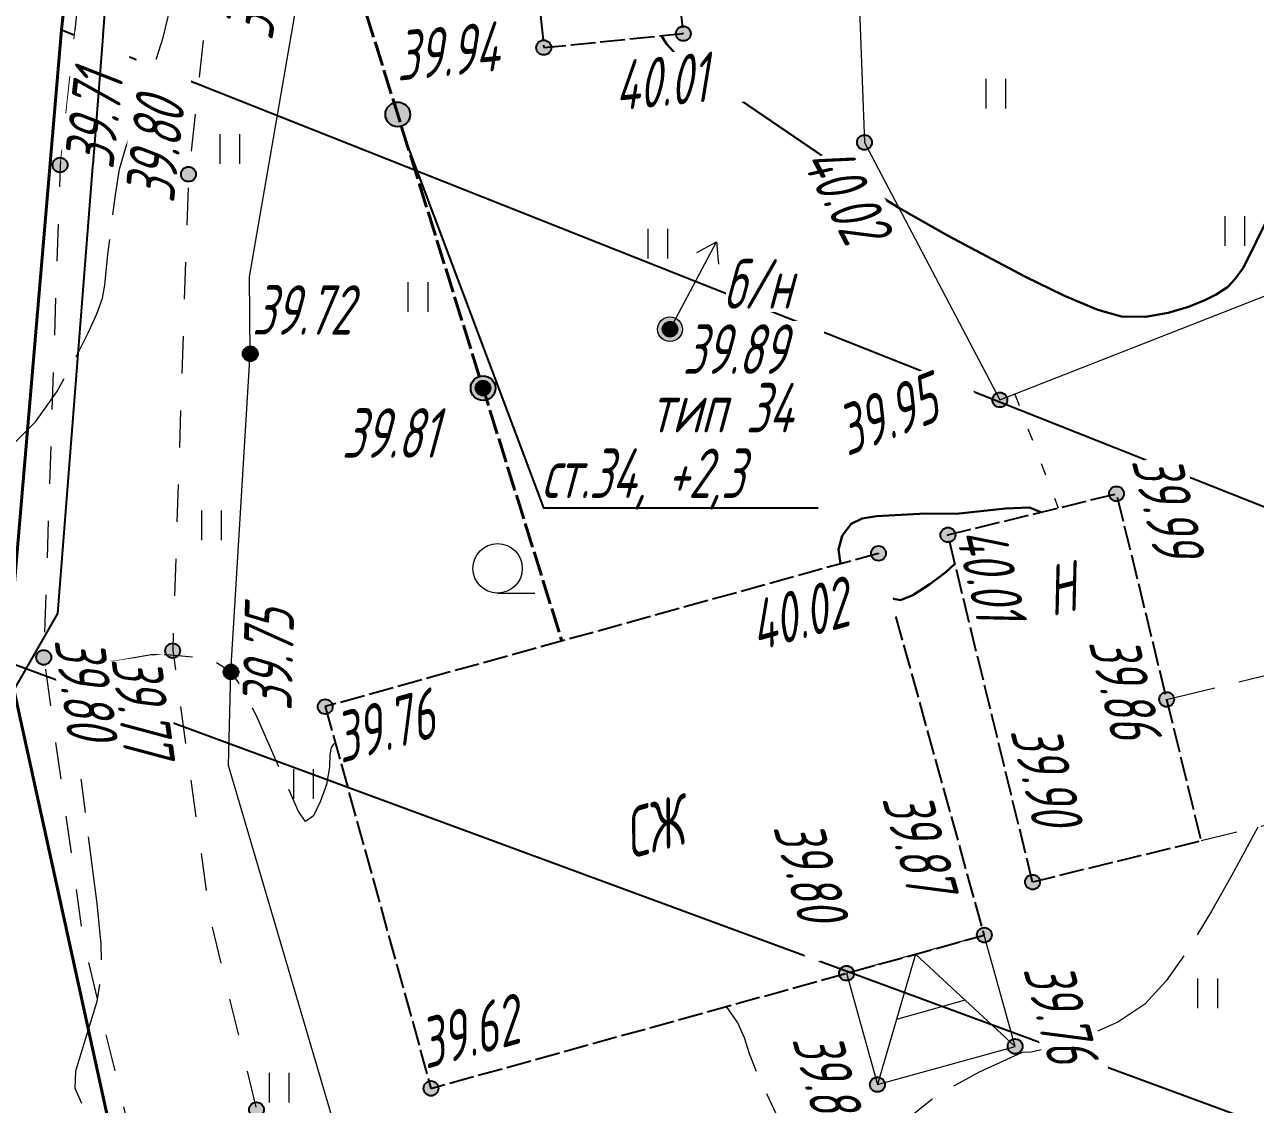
# Model space of a CAD drawing. Extents: x 2208637 to 2213412, y 575334 to 577367.
# Drawn here: x 2211099.88 to 2211124.76, y 576524.99 to 576546.81 of the extents above; entities that cross this region are included whole.
import ezdxf
from ezdxf.enums import TextEntityAlignment as Align

# ---------------------------------------------------------------- set-up
doc = ezdxf.new("R2010")
doc.units = 0
doc.header["$LTSCALE"] = 0.5
for name, pattern in [('2000_16', [1, 1, 0]), ('2000_366_2', [1.5, 0.5, -1]), ('2000_49_1_2', [3, 2, -1]), ('500_121_1_2', [1, 1, 0]), ('500_189_3_2', [3, 1.5, -1.5]), ('500_329_3', [6, 5, -1])]:
    doc.linetypes.add(name, pattern=pattern)
doc.layers.get('0').update_dxf_attribs({"lineweight": 25})
for name, color, linetype, lineweight in [('ИИ_ГАЗОПРОВОДЫ', 150, 'Continuous', 25), ('ИИ_ГОРИЗОНТАЛИ_ОСН', 32, 'Continuous', 15), ('ИИ_ГОРИЗОНТАЛИ_УТОЛЩ', 32, 'Continuous', 30), ('ИИ_ГРАНИЦЫ_ЗЕМЛЕПОЛЬЗОВАТЕЛЕЙ', 7, 'Continuous', 25), ('ИИ_ДОРОГИ_АД', 7, 'Continuous', 25), ('ИИ_ЛЭП_НН', 7, 'Continuous', 25), ('ИИ_ОГРАДЫ', 7, 'Continuous', 25), ('ИИ_ОТМЕТКИ', 7, 'Continuous', 25), ('ИИ_СООРУЖЕНИЯ', 7, 'Continuous', 25), ('ИИ_ТРАССЫ_КЛС', 5, 'Continuous', 40), ('ИИ_УГОДЬЯ', 7, 'Continuous', 25)]:
    doc.layers.add(name, color=color, linetype=linetype, lineweight=lineweight)
doc.styles.add('BM431', font='', dxfattribs={"height": 1})
doc.styles.add('D431', font='', dxfattribs={"height": 1})
doc.styles.add('GOST 2.304', font='cs_gost2304.shx', dxfattribs={"width": 0.8, "oblique": 15})
doc.styles.add('VNIPISIMPLEXCUR', font='simplex.shx', dxfattribs={"width": 0.8, "oblique": 15})
doc.styles.get('BM431').set_extended_font_data('bm431', italic=True)
doc.styles.get('D431').set_extended_font_data('D431', italic=True)
doc.linetypes.add('2000_475_1', pattern='A,3,[1,Topography.shx,S=0.5,R=90,X=0,Y=0],0', length=3)
doc.linetypes.add('2000_485_1', pattern='A,34.5,[1,Topography.shx,S=1.5,R=120,X=0.5,Y=-0.87],-0.01,[1,Topography.shx,S=1.5,R=0,X=-0.25,Y=0.43],0,[3,Topography.shx,S=1,R=0,X=0.5,Y=0],-0.01,[1,Topography.shx,S=1.5,R=60,X=0.5,Y=-0.87],-1,34.5', length=70.02)

# ---------------------------------------------------------------- blocks, each defined once
blk = doc.blocks.new('Лист 024_УС_ПК2+00-ПК8+57.26|Для согласований 3 лист|Ситуация лист3|2000_115_5')
at = {"color": 0, "linetype": 'Continuous', "lineweight": -2}
for points in [[(3.25, 0.5), (4, 0), (3.25, -0.5)], [(0, 0), (4, 0)]]:
    blk.add_lwpolyline(points, dxfattribs=at)
blk = doc.blocks.new('*U60')
at = {"color": 0, "linetype": 'Continuous', "lineweight": -2}
blk.add_lwpolyline([(0, 4.668), (0, 0), (5.776, 0), (5.776, 4.668)], close=True, dxfattribs=at)
for points in [[(0, 4.668), (2.888, 0), (5.776, 4.668)], [(1.444, 2.334), (4.332, 2.334)]]:
    blk.add_lwpolyline(points, dxfattribs=at)
blk = doc.blocks.new('500_379')
at = {"color": 0, "linetype": 'Continuous', "lineweight": -2}
blk.add_lwpolyline([(0, -1), (1.5, -1)], dxfattribs=at)
blk.add_circle((0, 0), 1, dxfattribs=at)
blk = doc.blocks.new('500_401')
at = {"color": 0, "linetype": 'Continuous', "lineweight": -2}
for points in [[(-0.4, 0), (-0.4, 1.2)], [(0.4, 0), (0.4, 1.2)]]:
    blk.add_lwpolyline(points, dxfattribs=at)
blk = doc.blocks.new('500_330_1')
at = {"linetype": 'Continuous', "lineweight": -2}
h = blk.add_hatch(color=0, dxfattribs=at)
h.dxf.hatch_style = 1
edge = h.paths.add_edge_path()
edge.add_arc((0, 0), 0.3, 0, 360)
at = {"color": 0, "linetype": 'Continuous', "lineweight": -2}
blk.add_circle((0, 0), 0.3, dxfattribs=at)
at = {"color": 0, "linetype": 'Continuous', "lineweight": -2, "style": 'GOST 2.304', "flags": 1}
for tag, p in [('Номер', (-1, -1)), ('Номер_рабочей_станции', (-1, -3.5))]:
    blk.add_attdef(tag, text='', height=2, dxfattribs=at).set_placement(p, align=Align.RIGHT)
at = {"color": 0, "linetype": 'Continuous', "lineweight": -2, "style": 'GOST 2.304'}
blk.add_attdef('Высота', (1, -1), '', height=2, dxfattribs=at)
at = {"color": 0, "linetype": 'Continuous', "lineweight": -2, "style": 'GOST 2.304', "flags": 1}
blk.add_attdef('Код', (0, -3.5), '', height=2, dxfattribs=at)
blk = doc.blocks.new('*U57')
at = {"linetype": 'Continuous', "lineweight": -2, "true_color": 0xffffff}
h = blk.add_hatch(color=7, dxfattribs=at)
h.dxf.hatch_style = 1
edge = h.paths.add_edge_path()
edge.add_arc((0, 0), 0.5, 0, 360)
at = {"linetype": 'Continuous', "lineweight": -2}
h = blk.add_hatch(color=0, dxfattribs=at)
edge = h.paths.add_edge_path()
edge.add_arc((0, 0), 0.1, 0, 360)
at = {"color": 0, "linetype": 'Continuous', "lineweight": -2}
for radius in [0.5, 0.1]:
    blk.add_circle((0, 0), radius, dxfattribs=at)
for tag, p, style in [('Номер', (0, -3), 'D431'), ('Тип', (0, -5.5), 'D431'), ('Высота', (0, -8), 'D431'), ('Пояснительная_надпись', (0, -10.5), 'BM431')]:
    blk.add_attdef(tag, p, '', height=2, dxfattribs=dict(at, style=style))
blk = doc.blocks.new('P029AA08E7A954FD2BA961A5E701E21')
at = {"color": 0, "linetype": '2000_485_1', "lineweight": -2, "flags": 128}
blk.add_lwpolyline([(2211023.69, 576553.94), (2211034.86, 576550.47), (2211041.3, 576548.58), (2211053.04, 576545.51), (2211062.58, 576543.5), (2211069.6, 576541.04), (2211098.16, 576530.74), (2211100.55, 576534.91), (2211102.05, 576554.09), (2211033.52, 576577.79)], close=True, dxfattribs=at)
at = {"color": 0, "lineweight": -2, "flags": 1}
for tag in ['Адрес (местоположение) участка', 'Дата постановки на учет', 'Тип объекта', 'Статус записи о ЗУ по справочнику', 'Кадастровый номер, обозначение, учетный номер объекта', 'Кадастровый номер квартала', 'Вид разрешенного использования по классификатору', 'Площадь, кв.м', 'Категория земель', 'Вид использования по документу', 'Кадастровая стоимость']:
    blk.add_attdef(tag, (0, 0), '', height=0.2, dxfattribs=at)
blk = doc.blocks.new('500_107_1_1')
at = {"linetype": 'Continuous', "lineweight": -2}
h = blk.add_hatch(color=0, dxfattribs=at)
h.dxf.hatch_style = 1
edge = h.paths.add_edge_path()
edge.add_arc((0, 0), 0.5, 0, 360)
at = {"color": 0, "linetype": 'Continuous', "lineweight": -2}
blk.add_circle((0, 0), 0.5, dxfattribs=at)
at = {"color": 0, "linetype": 'Continuous', "lineweight": -2, "style": 'VNIPISIMPLEXCUR', "oblique": 15, "width": 0.8}
for tag, p in [('Номер', (1, -0.5)), ('Тип', (1, -3)), ('Высота', (1, -5.5)), ('Пояснительная_надпись', (1, -8))]:
    blk.add_attdef(tag, p, '', height=2, dxfattribs=at)

msp = doc.modelspace()

# ---------------------------------------------------------------- linework, layer by layer
at = {"layer": 'ИИ_ГАЗОПРОВОДЫ', "color": 7, "linetype": '500_121_1_2', "lineweight": 40, "flags": 128}
msp.add_lwpolyline([(2211107.166, 576558.791), (2211105.827, 576550.108), (2211110.739, 576534.355)], dxfattribs=at)
at = {"layer": 'ИИ_ГАЗОПРОВОДЫ', "color": 7, "flags": 128}
msp.add_lwpolyline([(2211107.612, 576544.384), (2211110.364, 576537.049), (2211115.916, 576537.049)], dxfattribs=at)
at = {"layer": 'ИИ_ГОРИЗОНТАЛИ_ОСН', "color": 32, "linetype": '500_329_3', "lineweight": 20, "elevation": 39.75, "flags": 128}
for points in [[(2211106.162, 576532.281), (2211106.125, 576532.269), (2211106.078, 576532.205), (2211106.049, 576532.062), (2211106.041, 576531.808), (2211105.979, 576531.453), (2211105.852, 576531.102), (2211105.72, 576530.819), (2211105.559, 576530.705), (2211105.412, 576530.907), (2211104.588, 576532.794), (2211104.296, 576533.387), (2211104.05, 576533.73), (2211103.735, 576533.924), (2211103.418, 576534.018), (2211102.748, 576534.073), (2211102.434, 576534.073), (2211101.67, 576533.943), (2211101.02, 576533.968), (2211100.803, 576533.863), (2211100.784, 576533.58), (2211100.838, 576532.954), (2211101.338, 576529.048), (2211101.418, 576528.225), (2211101.433, 576527.665), (2211101.342, 576527.066), (2211100.907, 576525.659), (2211100.892, 576525.318), (2211101.033, 576525.004), (2211101.474, 576524.553), (2211101.593, 576524.245), (2211101.544, 576523.928), (2211101.374, 576523.493), (2211100.83, 576522.331), (2211100.538, 576521.639), (2211100.287, 576520.895), (2211100.126, 576520.161), (2211099.965, 576519.176), (2211099.486, 576515.755), (2211099.325, 576514.805), (2211099.195, 576514.234), (2211099.097, 576513.95), (2211099.032, 576513.842), (2211098.999, 576513.816), (2211098.931, 576513.788), (2211098.783, 576513.772), (2211098.538, 576513.83), (2211098.187, 576514.013), (2211097.743, 576514.311), (2211097.033, 576514.733), (2211096.794, 576514.906), (2211096.557, 576515.035), (2211096.254, 576515.081), (2211095.917, 576515.025), (2211095.5, 576514.872), (2211095.032, 576514.63), (2211094.543, 576514.304), (2211094.064, 576513.9), (2211093.646, 576513.384), (2211093.307, 576512.781), (2211092.788, 576511.714), (2211092.568, 576511.447), (2211092.292, 576511.349), (2211092.012, 576511.342), (2211091.058, 576511.439), (2211090.822, 576511.419), (2211090.529, 576511.282), (2211089.397, 576510.641), (2211088.788, 576510.314), (2211088.385, 576510.13), (2211088.171, 576510.067), (2211088.084, 576510.072), (2211088.06, 576510.091), (2211088.048, 576510.122), (2211088.074, 576510.199), (2211088.215, 576510.343), (2211089.042, 576510.939), (2211089.419, 576511.251), (2211089.631, 576511.492), (2211089.719, 576511.653), (2211089.755, 576511.811), (2211089.752, 576511.958), (2211089.693, 576512.159), (2211089.544, 576512.407), (2211089.311, 576512.709), (2211089.114, 576513.039), (2211089.044, 576513.434), (2211089.153, 576513.918), (2211089.388, 576514.445), (2211089.692, 576514.952), (2211090.006, 576515.376), (2211090.271, 576515.652), (2211090.556, 576515.788), (2211091.124, 576515.851), (2211091.373, 576516.001), (2211091.554, 576516.269), (2211091.766, 576516.718), (2211091.974, 576517.305), (2211092.14, 576517.986), (2211092.227, 576518.718), (2211092.199, 576519.458), (2211092.072, 576520.063), (2211091.847, 576520.758), (2211091.539, 576521.508), (2211091.163, 576522.277), (2211090.733, 576523.027), (2211090.264, 576523.724), (2211089.771, 576524.331), (2211089.268, 576524.812), (2211088.622, 576525.223), (2211088.003, 576525.431), (2211087.384, 576525.526), (2211086.737, 576525.595), (2211086.035, 576525.726), (2211085.249, 576526.007), (2211084.515, 576526.367), (2211083.617, 576526.846), (2211082.628, 576527.405), (2211081.623, 576528.008), (2211080.675, 576528.617), (2211079.858, 576529.196), (2211079.347, 576529.613), (2211079.072, 576529.885), (2211078.908, 576530.115), (2211078.858, 576530.227), (2211078.783, 576530.469), (2211078.729, 576530.86), (2211078.741, 576531.401), (2211078.842, 576532.035), (2211078.977, 576532.528), (2211079.076, 576532.777), (2211079.183, 576532.902), (2211079.317, 576532.973), (2211079.489, 576533.015), (2211079.727, 576533.001), (2211080.437, 576532.849), (2211081.635, 576532.633), (2211083.921, 576532.248), (2211085.157, 576532.072), (2211086.286, 576531.949), (2211087.028, 576531.911), (2211087.447, 576531.928), (2211087.647, 576531.965), (2211087.82, 576532.042), (2211088.011, 576532.154), (2211088.276, 576532.349), (2211088.581, 576532.653), (2211088.868, 576533.09), (2211089.011, 576533.472), (2211089.061, 576533.772), (2211089.064, 576533.975), (2211089.04, 576534.163), (2211088.965, 576534.339), (2211088.765, 576534.612), (2211088.38, 576534.98), (2211087.233, 576535.848), (2211086.878, 576536.138), (2211086.713, 576536.323), (2211086.667, 576536.427), (2211086.683, 576536.533), (2211086.75, 576536.632), (2211086.922, 576536.737), (2211087.73, 576536.967), (2211088.201, 576537.219), (2211088.494, 576537.546), (2211088.959, 576538.16), (2211090.909, 576540.883), (2211091.585, 576541.804), (2211092.193, 576542.592), (2211092.599, 576543.069), (2211092.84, 576543.31), (2211093.016, 576543.43), (2211093.261, 576543.507), (2211093.495, 576543.546), (2211093.796, 576543.543), (2211094.167, 576543.46), (2211094.549, 576543.302), (2211094.958, 576543.083), (2211095.3, 576542.752), (2211095.769, 576542.137), (2211096.933, 576540.459), (2211097.554, 576539.599), (2211098.152, 576538.861), (2211098.588, 576538.426), (2211098.878, 576538.226), (2211099.049, 576538.164), (2211099.127, 576538.157), (2211099.227, 576538.166), (2211099.427, 576538.227), (2211099.722, 576538.41), (2211100.099, 576538.788), (2211100.529, 576539.391), (2211100.893, 576540.032), (2211101.171, 576540.597), (2211101.34, 576540.97), (2211101.454, 576541.284), (2211101.499, 576541.548), (2211101.561, 576542.167), (2211101.717, 576543.375), (2211101.799, 576543.89), (2211101.925, 576544.332), (2211102.42, 576545.726), (2211102.681, 576546.552), (2211102.877, 576547.382), (2211102.952, 576548.006), (2211102.941, 576548.43), (2211102.86, 576548.8), (2211102.81, 576548.927), (2211102.688, 576549.15), (2211102.459, 576549.422), (2211102.085, 576549.696), (2211100.981, 576550.228), (2211100.439, 576550.585), (2211099.976, 576551.124), (2211099.66, 576551.724), (2211099.408, 576552.376), (2211099.217, 576553.059), (2211099.084, 576553.75), (2211099.006, 576554.429), (2211098.981, 576555.073), (2211099.006, 576555.66), (2211099.12, 576556.286), (2211099.32, 576556.868), (2211099.565, 576557.392), (2211100.025, 576558.211), (2211100.158, 576558.479), (2211100.359, 576558.96), (2211100.432, 576559.174), (2211100.489, 576559.454), (2211100.525, 576559.753), (2211100.532, 576560.013), (2211100.507, 576560.283), (2211100.305, 576561.328), (2211100.18, 576561.739), (2211099.981, 576562.148), (2211099.682, 576562.527), (2211099.3, 576562.774), (2211098.885, 576562.872), (2211098.464, 576562.924), (2211098.065, 576563.031), (2211097.711, 576563.297), (2211097.496, 576563.682), (2211097.434, 576564.087), (2211097.432, 576564.519), (2211097.399, 576564.983), (2211097.244, 576565.487), (2211096.966, 576565.941), (2211096.449, 576566.665), (2211095.758, 576567.582), (2211094.106, 576569.681), (2211092.523, 576571.613), (2211091.918, 576572.322), (2211091.522, 576572.755), (2211091.046, 576573.192), (2211090.595, 576573.549), (2211089.803, 576574.109), (2211089.481, 576574.354), (2211088.733, 576575.075), (2211088.41, 576575.309), (2211088.068, 576575.506), (2211087.696, 576575.688), (2211087.325, 576575.842), (2211086.986, 576575.959), (2211086.708, 576576.027), (2211086.382, 576576.054), (2211086.114, 576576.023), (2211085.514, 576575.918), (2211084.657, 576575.745), (2211083.523, 576575.452), (2211082.909, 576575.258), (2211082.274, 576575.024), (2211080.983, 576574.472), (2211079.375, 576573.694), (2211078.954, 576573.47), (2211078.005, 576572.9), (2211077.585, 576572.673)], [(2211124.807, 576530.593), (2211124.277, 576529.624), (2211123.87, 576528.897), (2211123.416, 576528.148), (2211122.954, 576527.485), (2211122.522, 576527.013), (2211121.977, 576526.651), (2211121.375, 576526.381), (2211120.817, 576526.195), (2211120.399, 576526.086), (2211120.222, 576526.047), (2211120.043, 576526.035), (2211119.173, 576525.637), (2211118.691, 576525.38), (2211118.214, 576525.089), (2211117.804, 576524.761), (2211116.474, 576523.465), (2211116.18, 576523.225), (2211115.998, 576523.121), (2211115.898, 576523.097), (2211115.801, 576523.118), (2211115.705, 576523.181), (2211115.594, 576523.331), (2211115.487, 576523.612), (2211115.375, 576524.032), (2211115.229, 576524.456), (2211114.675, 576525.651), (2211114.533, 576526.014), (2211114.429, 576526.331), (2211114.296, 576526.637), (2211114.066, 576526.967)]]:
    msp.add_lwpolyline(points, dxfattribs=at)
at = {"layer": 'ИИ_ГОРИЗОНТАЛИ_УТОЛЩ', "elevation": 40, "flags": 128}
for points in [[(2211125.038, 576542.968), (2211124.514, 576541.903), (2211124.349, 576541.675), (2211124.193, 576541.51), (2211123.966, 576541.359), (2211123.734, 576541.243), (2211123.402, 576541.107), (2211122.994, 576540.985), (2211122.535, 576540.91), (2211122.049, 576540.914), (2211121.572, 576541.048), (2211120.898, 576541.333), (2211120.112, 576541.714), (2211118.546, 576542.547), (2211117.55, 576543.108), (2211117.198, 576543.323), (2211116.333, 576543.931), (2211113.439, 576545.908), (2211113.17, 576546.108), (2211112.989, 576546.276), (2211112.854, 576546.427), (2211112.749, 576546.588)], [(2211120.419, 576536.958), (2211120.189, 576537.051), (2211119.702, 576537.032), (2211118.705, 576536.927), (2211118.095, 576536.929), (2211117.1, 576536.88), (2211116.806, 576536.834), (2211116.584, 576536.722), (2211116.403, 576536.483), (2211116.327, 576536.203), (2211116.37, 576535.915)], [(2211117.388, 576535.225), (2211117.405, 576535.212), (2211117.582, 576535.179), (2211117.829, 576535.28), (2211118.173, 576535.501), (2211118.497, 576535.744), (2211118.684, 576535.912)]]:
    msp.add_lwpolyline(points, dxfattribs=at)
at = {"layer": 'ИИ_ДОРОГИ_АД', "color": 7, "linetype": '500_189_3_2', "lineweight": 20, "flags": 128}
for points in [[(2211193.892, 576771.13), (2211190.344, 576769.434), (2211186.63, 576767.657), (2211182.626, 576764.794), (2211178.829, 576761.486), (2211176.436, 576758.933), (2211172.571, 576754.304), (2211171.268, 576752.743), (2211165.461, 576745.292), (2211161.038, 576738.592), (2211158.324, 576734.286), (2211151.502, 576722.95), (2211147.656, 576715.458), (2211146.784, 576713.605), (2211144.187, 576708.084), (2211141.288, 576701.815), (2211137.312, 576693.262), (2211135.571, 576689.448), (2211135.04, 576688.285), (2211132.287, 576681.818), (2211130.913, 576678.432), (2211129.619, 576675.245), (2211126.413, 576667.234), (2211125.97, 576666.212), (2211122.849, 576659.02), (2211121.059, 576654.569), (2211119.322, 576650.247), (2211115.964, 576642.444), (2211115.369, 576641.061), (2211111.801, 576633.285), (2211110.461, 576630.122), (2211108.149, 576624.667), (2211105.833, 576619.213), (2211105.325, 576617.463), (2211104.5, 576614.621), (2211104.151, 576611.696), (2211104.773, 576605.153), (2211106.181, 576598.965), (2211107.215, 576594.632), (2211108.091, 576590.818), (2211108.029, 576585.799), (2211107.135, 576580.371), (2211105.122, 576571.027), (2211104.754, 576569.305), (2211103.363, 576562.809), (2211101.98, 576556.561), (2211100.596, 576543.976), (2211100.266, 576534.023), (2211101.072, 576528.249), (2211102.109, 576523.983), (2211103.664, 576517.58), (2211105.5, 576511.012), (2211106.881, 576504.484), (2211107.979, 576498.193), (2211108.58, 576489.691), (2211110.159, 576482.854), (2211110.896, 576478.47), (2211111.303, 576473.301), (2211110.974, 576465.006), (2211110.788, 576463.137), (2211110.219, 576457.409), (2211110.176, 576452.453), (2211110.203, 576449.389), (2211110.218, 576447.707), (2211110.425, 576441.688), (2211110.13, 576437.721), (2211107.746, 576434.722), (2211106.582, 576433.765), (2211105.312, 576433.264), (2211102.939, 576432.903)], [(2211194.524, 576767.579), (2211191.265, 576766.992), (2211187.957, 576765.41), (2211184.24, 576762.752), (2211180.636, 576759.612), (2211178.384, 576757.209), (2211174.646, 576752.732), (2211173.292, 576751.111), (2211167.575, 576743.774), (2211163.223, 576737.183), (2211160.538, 576732.922), (2211153.775, 576721.685), (2211149.989, 576714.31), (2211149.115, 576712.452), (2211146.543, 576706.985), (2211143.646, 576700.721), (2211143.47, 576700.341), (2211139.674, 576692.175), (2211137.837, 576688.15), (2211137.419, 576687.236), (2211134.688, 576680.82), (2211133.347, 576677.516), (2211132.031, 576674.273), (2211128.813, 576666.233), (2211128.41, 576665.305), (2211125.248, 576658.018), (2211121.723, 576649.248), (2211118.281, 576641.25), (2211117.745, 576640.005), (2211114.18, 576632.236), (2211112.788, 576628.95), (2211110.543, 576623.652), (2211108.287, 576618.339), (2211107.752, 576616.497), (2211107.056, 576614.101), (2211106.765, 576611.665), (2211107.345, 576605.566), (2211108.713, 576599.555), (2211109.747, 576595.224), (2211110.695, 576591.097), (2211110.627, 576585.57), (2211109.69, 576579.885), (2211107.664, 576570.481), (2211105.904, 576562.256), (2211104.549, 576556.137), (2211103.191, 576543.79), (2211102.872, 576534.161), (2211103.629, 576528.737), (2211104.566, 576524.883), (2211106.18, 576518.237), (2211108.027, 576511.632), (2211109.434, 576504.977), (2211110.564, 576498.509), (2211111.159, 576490.078), (2211112.71, 576483.362), (2211113.479, 576478.788), (2211113.908, 576473.352), (2211113.569, 576464.826), (2211113.377, 576462.894), (2211112.817, 576457.269), (2211112.776, 576452.454), (2211112.804, 576449.31), (2211112.818, 576447.763), (2211113.028, 576441.636), (2211112.726, 576437.58), (2211112.649, 576436.545), (2211112.483, 576430.084), (2211112.651, 576424.944), (2211112.574, 576420.962)]]:
    msp.add_lwpolyline(points, dxfattribs=at)
at = {"layer": 'ИИ_ОГРАДЫ', "linetype": '2000_475_1', "lineweight": 20, "flags": 128}
for points in [[(2211106.08, 576524.77), (2211104.002, 576531.836), (2211104.05, 576533.73), (2211104.44, 576540.16), (2211104.422, 576541.717), (2211105.64, 576548.73), (2211105.73, 576550.44), (2211106.12, 576553.07), (2211106.57, 576556.2), (2211106.97, 576558.48), (2211114.5, 576560.66), (2211120.705, 576562.304), (2211129.74, 576565.09), (2211134.214, 576556.108), (2211137.987, 576548.532), (2211140.244, 576544.224), (2211141.219, 576542.362), (2211143.919, 576536.503), (2211147.566, 576528.588), (2211148.533, 576526.489)], [(2211116.666, 576549.452), (2211116.854, 576544.432), (2211119.591, 576539.229), (2211126.137, 576541.796), (2211130.043, 576543.097), (2211131.952, 576539.495), (2211140.244, 576544.224)]]:
    msp.add_lwpolyline(points, dxfattribs=at)
at = {"layer": 'ИИ_СООРУЖЕНИЯ', "linetype": '2000_16', "flags": 128}
for points in [[(2211110.128, 576548.789), (2211110.372, 576546.35), (2211113.193, 576546.633), (2211112.949, 576549.072)], [(2211120.252, 576529.482), (2211118.541, 576536.5), (2211121.948, 576537.331), (2211122.961, 576533.174), (2211123.659, 576530.313)], [(2211105.955, 576533.029), (2211108.093, 576525.312), (2211116.492, 576527.64), (2211119.276, 576528.411), (2211117.138, 576536.127)]]:
    msp.add_lwpolyline(points, close=True, dxfattribs=at)
at = {"layer": 'ИИ_СООРУЖЕНИЯ', "color": 7, "linetype": '2000_49_1_2', "lineweight": 20, "flags": 128}
msp.add_lwpolyline([(2211122.961, 576533.174), (2211125.536, 576533.802), (2211126.234, 576530.941), (2211123.659, 576530.313)], dxfattribs=at)
at = {"layer": 'ИИ_ТРАССЫ_КЛС', "flags": 128}
msp.add_lwpolyline([(2211107.637, 576584.55), (2211101.85, 576557.86), (2211100.623, 576546.71), (2211099.537, 576533.931), (2211107.237, 576498.814), (2211109.709, 576475.008), (2211060.149, 576474.317), (2211041.011, 576497.758), (2211038.21, 576497.155), (2211029.963, 576508.216), (2211031.248, 576510.646), (2211018.887, 576526.555), (2211015, 576526.061), (2211010.77, 576533.726), (2211009.3, 576537.94), (2211011.906, 576539.84), (2211014.291, 576558.224), (2211012.094, 576566.952), (2211013.11, 576598.234)], dxfattribs=at)
at = {"layer": 'ИИ_ТРАССЫ_КЛС', "lineweight": 25, "flags": 128}
for points in [[(2211100.623, 576546.71), (2211157.205, 576524.275), (2211165.213, 576524.275)], [(2211099.537, 576533.931), (2211162.357, 576510.779), (2211170.905, 576510.779)]]:
    msp.add_lwpolyline(points, dxfattribs=at)
at = {"layer": 'ИИ_УГОДЬЯ', "linetype": '2000_366_2', "lineweight": 20, "flags": 128}
msp.add_lwpolyline([(2211119.891, 576539.347), (2211120.771, 576537.044)], dxfattribs=at)

# ---------------------------------------------------------------- block references
at = {"layer": 'ИИ_ГАЗОПРОВОДЫ', "color": 7, "xscale": 0.5, "yscale": 0.5, "zscale": 0.5}
for p in [(2211107.421, 576544.998, 39.874), (2211109.145, 576539.466, 39.814)]:
    msp.add_blockref('500_107_1_1', p, dxfattribs=at)
at = {"layer": 'ИИ_ЛЭП_НН', "lineweight": 20, "ltscale": 0.5, "xscale": 0.5, "yscale": 0.5, "zscale": 0.5, "rotation": 62.03227929550832}
msp.add_blockref('Лист 024_УС_ПК2+00-ПК8+57.26|Для согласований 3 лист|Ситуация лист3|2000_115_5', (2211112.924, 576540.657), dxfattribs=at)
at = {"layer": 'ИИ_ОТМЕТКИ'}
ref = msp.add_blockref('500_330_1', (2211104.566, 576524.883, 39.715), dxfattribs=dict(at, xscale=0.4999999999999999, yscale=0.4999999999999999, zscale=0.4999999999999999, rotation=283.6522108328122))
ref.add_attrib('Высота', '39.71', (2211103.488, 576524.767), dxfattribs={"layer": '0', "color": 0, "linetype": 'Continuous', "lineweight": -2, "height": 1, "rotation": 283.6522, "style": 'GOST 2.304', "oblique": 15, "width": 0.8})
at = {"layer": 'ИИ_СООРУЖЕНИЯ', "color": 7, "lineweight": 20, "ltscale": 0.5, "xscale": 0.5, "yscale": 0.5, "zscale": 0.5, "rotation": 195.4858939784301}
msp.add_blockref('*U60', (2211119.276, 576528.411), dxfattribs=at)
at = {"layer": 'ИИ_УГОДЬЯ', "lineweight": 20, "xscale": 0.5, "yscale": 0.5, "zscale": 0.5}
for name, p in [('500_401', (2211119.511, 576545.117)), ('500_401', (2211104.03, 576543.998)), ('500_401', (2211124.345, 576542.342)), ('500_401', (2211112.679, 576542.089)), ('500_401', (2211107.833, 576541.005)), ('500_401', (2211103.659, 576536.394)), ('500_379', (2211109.439, 576535.823)), ('500_401', (2211105.519, 576531.167)), ('500_401', (2211123.794, 576526.935)), ('500_401', (2211105.026, 576525.025))]:
    msp.add_blockref(name, p, dxfattribs=at)

# ---------------------------------------------------------------- next in the draw order: wipeouts: each hides what was drawn before it
at = {"lineweight": 0}
for points, layer in [([(2211110.383, 576537.175), (2211116.124, 576537.175), (2211116.124, 576538.392), (2211110.383, 576538.392)], 'ИИ_ГАЗОПРОВОДЫ'), ([(2211104.96, 576546.515), (2211105.427, 576549.203), (2211104.247, 576549.408), (2211103.78, 576546.72)], 'ИИ_ОТМЕТКИ'), ([(2211107.473, 576545.61), (2211110.127, 576545.876), (2211110.013, 576547.01), (2211107.359, 576546.744)], 'ИИ_ОТМЕТКИ'), ([(2211111.959, 576545.012), (2211114.587, 576545.275), (2211114.473, 576546.41), (2211111.846, 576546.147)], 'ИИ_ОТМЕТКИ'), ([(2211102.973, 576543.235), (2211103.28, 576546.026), (2211102.146, 576546.151), (2211101.839, 576543.36)], 'ИИ_ОТМЕТКИ'), ([(2211115.556, 576543.935), (2211116.871, 576541.435), (2211117.948, 576542.002), (2211116.633, 576544.502)], 'ИИ_ОТМЕТКИ'), ([(2211104.526, 576540.477), (2211107.378, 576540.477), (2211107.378, 576541.695), (2211104.526, 576541.695)], 'ИИ_ОТМЕТКИ'), ([(2211113.229, 576539.684), (2211116.037, 576539.684), (2211116.037, 576540.824), (2211113.229, 576540.824)], 'ИИ_ОТМЕТКИ'), ([(2211106.342, 576537.989), (2211108.99, 576537.989), (2211108.99, 576539.129), (2211106.342, 576539.129)], 'ИИ_ОТМЕТКИ'), ([(2211122.191, 576537.929), (2211122.856, 576535.201), (2211123.964, 576535.471), (2211123.299, 576538.199)], 'ИИ_ОТМЕТКИ'), ([(2211114.805, 576534.105), (2211117.526, 576534.859), (2211117.201, 576536.032), (2211114.48, 576535.278)], 'ИИ_ОТМЕТКИ'), ([(2211105.348, 576532.987), (2211105.42, 576535.814), (2211104.281, 576535.843), (2211104.208, 576533.016)], 'ИИ_ОТМЕТКИ'), ([(2211101.564, 576533.934), (2211101.958, 576531.113), (2211103.087, 576531.271), (2211102.693, 576534.092)], 'ИИ_ОТМЕТКИ'), ([(2211106.34, 576531.826), (2211108.988, 576532.56), (2211108.669, 576533.714), (2211106.02, 576532.981)], 'ИИ_ОТМЕТКИ'), ([(2211119.739, 576532.471), (2211120.404, 576529.743), (2211121.512, 576530.013), (2211120.847, 576532.741)], 'ИИ_ОТМЕТКИ'), ([(2211117.146, 576531.098), (2211117.902, 576528.373), (2211119, 576528.677), (2211118.245, 576531.403)], 'ИИ_ОТМЕТКИ'), ([(2211114.945, 576530.524), (2211115.695, 576527.818), (2211116.794, 576528.123), (2211116.044, 576530.829)], 'ИИ_ОТМЕТКИ'), ([(2211120, 576527.652), (2211120.733, 576525.003), (2211121.888, 576525.323), (2211121.154, 576527.971)], 'ИИ_ОТМЕТКИ'), ([(2211108.053, 576525.644), (2211110.782, 576526.4), (2211110.456, 576527.574), (2211107.728, 576526.818)], 'ИИ_ОТМЕТКИ'), ([(2211115.329, 576526.236), (2211116.079, 576523.53), (2211117.178, 576523.835), (2211116.428, 576526.541)], 'ИИ_ОТМЕТКИ'), ([(2211120.704, 576534.795), (2211121.528, 576534.996), (2211121.258, 576536.103), (2211120.434, 576535.903)], 'ИИ_СООРУЖЕНИЯ'), ([(2211112.195, 576529.892), (2211113.733, 576530.318), (2211113.415, 576531.467), (2211111.877, 576531.041)], 'ИИ_СООРУЖЕНИЯ')]:
    msp.add_wipeout(points, dxfattribs=at).dxf.layer = layer

# ---------------------------------------------------------------- next in the draw order: block references
at = {"layer": 'ИИ_ОТМЕТКИ'}
ref = msp.add_blockref('500_330_1', (2211105.64, 576548.73, 39.86), dxfattribs=dict(at, xscale=0.4999999999999999, yscale=0.4999999999999999, zscale=0.4999999999999999, rotation=80.1486050911542))
ref.add_attrib('Высота', '39.86', (2211104.883, 576546.478), dxfattribs={"layer": '0', "color": 0, "linetype": 'Continuous', "lineweight": -2, "height": 1, "rotation": 80.1486, "style": 'GOST 2.304', "oblique": 15, "width": 0.8})
ref = msp.add_blockref('500_330_1', (2211110.372, 576546.35, 39.941), dxfattribs=dict(at, xscale=0.5, yscale=0.5, zscale=0.5, rotation=5.716140946343492))
ref.add_attrib('Высота', '39.94', (2211107.416, 576545.675), dxfattribs={"layer": '0', "color": 0, "linetype": 'Continuous', "lineweight": -2, "height": 1, "rotation": 5.7161, "style": 'GOST 2.304', "oblique": 15, "width": 0.8})
ref = msp.add_blockref('500_330_1', (2211113.193, 576546.633, 40.011), dxfattribs=dict(at, xscale=0.5, yscale=0.5, zscale=0.5, rotation=5.716140946343492))
ref.add_attrib('Высота', '40.01', (2211111.836, 576545.07), dxfattribs={"layer": '0', "color": 0, "linetype": 'Continuous', "lineweight": -2, "height": 1, "rotation": 5.7161, "style": 'GOST 2.304', "oblique": 15, "width": 0.8})
ref = msp.add_blockref('500_330_1', (2211116.854, 576544.432, 40.018), dxfattribs=dict(at, xscale=0.4999999999999999, yscale=0.4999999999999999, zscale=0.4999999999999999, rotation=297.7515301198525))
ref.add_attrib('Высота', '40.02', (2211115.563, 576544.071), dxfattribs={"layer": '0', "color": 0, "linetype": 'Continuous', "lineweight": -2, "height": 1, "rotation": 297.7515, "style": 'GOST 2.304', "oblique": 15, "width": 0.8})
ref = msp.add_blockref('500_330_1', (2211104.44, 576540.16, 39.72), dxfattribs=dict(at, xscale=0.5, yscale=0.5, zscale=0.5))
ref.add_attrib('Высота', '39.72', (2211104.476, 576540.547), dxfattribs={"layer": '0', "color": 0, "linetype": 'Continuous', "lineweight": -2, "height": 1, "style": 'GOST 2.304', "oblique": 15, "width": 0.8})
ref = msp.add_blockref('500_330_1', (2211109.145, 576539.466, 39.814), dxfattribs=dict(at, xscale=0.5, yscale=0.5, zscale=0.5))
ref.add_attrib('Высота', '39.81', (2211106.292, 576538.059), dxfattribs={"layer": '0', "color": 0, "linetype": 'Continuous', "lineweight": -2, "height": 1, "style": 'GOST 2.304', "oblique": 15, "width": 0.8})
ref = msp.add_blockref('500_330_1', (2211121.948, 576537.331, 39.992), dxfattribs=dict(at, xscale=0.4999999999999998, yscale=0.4999999999999998, zscale=0.4999999999999998, rotation=283.7028344551936))
ref.add_attrib('Высота', '39.99', (2211122.247, 576537.994), dxfattribs={"layer": '0', "color": 0, "linetype": 'Continuous', "lineweight": -2, "height": 1, "rotation": 283.7028, "style": 'GOST 2.304', "oblique": 15, "width": 0.8})
ref = msp.add_blockref('500_330_1', (2211117.138, 576536.127, 40.017), dxfattribs=dict(at, xscale=0.4999999999999998, yscale=0.4999999999999998, zscale=0.4999999999999998, rotation=15.48589397769264))
ref.add_attrib('Высота', '40.02', (2211114.673, 576534.141), dxfattribs={"layer": '0', "color": 0, "linetype": 'Continuous', "lineweight": -2, "height": 1, "rotation": 15.4859, "style": 'GOST 2.304', "oblique": 15, "width": 0.8})
ref = msp.add_blockref('500_330_1', (2211104.05, 576533.73, 39.75), dxfattribs=dict(at, xscale=0.5, yscale=0.5, zscale=0.5, rotation=88.53720034188633))
ref.add_attrib('Высота', '39.75', (2211105.277, 576532.939), dxfattribs={"layer": '0', "color": 0, "linetype": 'Continuous', "lineweight": -2, "height": 1, "rotation": 88.5372, "style": 'GOST 2.304', "oblique": 15, "width": 0.8})
ref = msp.add_blockref('500_330_1', (2211105.955, 576533.029, 39.764), dxfattribs=dict(at, xscale=0.4999999999999998, yscale=0.4999999999999998, zscale=0.4999999999999998, rotation=15.48589397769264))
ref.add_attrib('Высота', '39.76', (2211106.273, 576531.88), dxfattribs={"layer": '0', "color": 0, "linetype": 'Continuous', "lineweight": -2, "height": 1, "rotation": 15.4859, "style": 'GOST 2.304', "oblique": 15, "width": 0.8})
ref = msp.add_blockref('500_330_1', (2211119.276, 576528.411, 39.866), dxfattribs=dict(at, xscale=0.4999999999999999, yscale=0.4999999999999999, zscale=0.4999999999999999, rotation=285.4858939785481))
ref.add_attrib('Высота', '39.87', (2211117.201, 576531.165), dxfattribs={"layer": '0', "color": 0, "linetype": 'Continuous', "lineweight": -2, "height": 1, "rotation": 285.4859, "style": 'GOST 2.304', "oblique": 15, "width": 0.8})
ref = msp.add_blockref('500_330_1', (2211116.492, 576527.64, 39.804), dxfattribs=dict(at, xscale=0.5, yscale=0.5, zscale=0.5, rotation=285.4858939785482))
ref.add_attrib('Высота', '39.80', (2211114.999, 576530.591), dxfattribs={"layer": '0', "color": 0, "linetype": 'Continuous', "lineweight": -2, "height": 1, "rotation": 285.4859, "style": 'GOST 2.304', "oblique": 15, "width": 0.8})
ref = msp.add_blockref('500_330_1', (2211119.899, 576526.161, 39.761), dxfattribs=dict(at, xscale=0.5, yscale=0.5, zscale=0.5, rotation=285.4858939612563))
ref.add_attrib('Высота', '39.76', (2211120.054, 576527.718), dxfattribs={"layer": '0', "color": 0, "linetype": 'Continuous', "lineweight": -2, "height": 1, "rotation": 285.4859, "style": 'GOST 2.304', "oblique": 15, "width": 0.8})
ref = msp.add_blockref('500_330_1', (2211108.093, 576525.312, 39.617), dxfattribs=dict(at, xscale=0.4999999999999998, yscale=0.4999999999999998, zscale=0.4999999999999998, rotation=15.48589397769264))
ref.add_attrib('Высота', '39.62', (2211107.986, 576525.699), dxfattribs={"layer": '0', "color": 0, "linetype": 'Continuous', "lineweight": -2, "height": 1, "rotation": 15.4859, "style": 'GOST 2.304', "oblique": 15, "width": 0.8})
ref = msp.add_blockref('500_330_1', (2211117.116, 576525.39, 39.796), dxfattribs=dict(at, xscale=0.5, yscale=0.5, zscale=0.5, rotation=285.4858939612563))
ref.add_attrib('Высота', '39.80', (2211115.383, 576526.303), dxfattribs={"layer": '0', "color": 0, "linetype": 'Continuous', "lineweight": -2, "height": 1, "rotation": 285.4859, "style": 'GOST 2.304', "oblique": 15, "width": 0.8})

# ---------------------------------------------------------------- next in the draw order: texts
at = {"layer": 'ИИ_ГАЗОПРОВОДЫ', "color": 7, "style": 'GOST 2.304', "oblique": 15, "width": 0.8}
msp.add_text('ст.34, +2,3', height=1, dxfattribs=at).set_placement((2211110.326, 576537.245))
at = {"layer": 'ИИ_СООРУЖЕНИЯ', "ltscale": 0.5, "style": 'GOST 2.304', "oblique": 15, "width": 0.8}
for s, rotation, p in [('Н', 13.7028, (2211120.639, 576534.851, -88.25)), ('СЖ', 15.4859, (2211112.117, 576529.943, -88.25))]:
    msp.add_text(s, height=1, rotation=rotation, dxfattribs=at).set_placement(p)

# ---------------------------------------------------------------- next in the draw order: wipeouts: each hides what was drawn before it
at = {"lineweight": 0}
for points, layer in [([(2211114.053, 576541.004), (2211115.893, 576541.004), (2211115.893, 576542.144), (2211114.053, 576542.144)], 'ИИ_ЛЭП_НН'), ([(2211101.746, 576543.916), (2211102.038, 576546.568), (2211100.904, 576546.693), (2211100.613, 576544.041)], 'ИИ_ОТМЕТКИ'), ([(2211116.579, 576538.036), (2211119.193, 576539.061), (2211118.777, 576540.122), (2211116.163, 576539.097)], 'ИИ_ОТМЕТКИ'), ([(2211118.646, 576536.405), (2211119.272, 576533.839), (2211120.38, 576534.109), (2211119.754, 576536.675)], 'ИИ_ОТМЕТКИ'), ([(2211100.414, 576534.315), (2211100.802, 576531.534), (2211101.931, 576531.691), (2211101.543, 576534.472)], 'ИИ_ОТМЕТКИ'), ([(2211121.322, 576534.264), (2211121.968, 576531.614), (2211123.132, 576531.898), (2211122.486, 576534.548)], 'ИИ_ОТМЕТКИ')]:
    msp.add_wipeout(points, dxfattribs=at).dxf.layer = layer

# ---------------------------------------------------------------- next in the draw order: block references
at = {"layer": 'ИИ_ГРАНИЦЫ_ЗЕМЛЕПОЛЬЗОВАТЕЛЕЙ'}
msp.add_blockref('P029AA08E7A954FD2BA961A5E701E21', (0, 0), dxfattribs=at)
at = {"layer": 'ИИ_ОТМЕТКИ'}
ref = msp.add_blockref('500_330_1', (2211100.596, 576543.976, 39.71), dxfattribs=dict(at, xscale=0.5, yscale=0.5, zscale=0.5, rotation=83.72266608629282))
ref.add_attrib('Высота', '39.71', (2211101.671, 576543.874), dxfattribs={"layer": '0', "color": 0, "linetype": 'Continuous', "lineweight": -2, "height": 1, "rotation": 83.7227, "style": 'GOST 2.304', "oblique": 15, "width": 0.8})
ref = msp.add_blockref('500_330_1', (2211103.191, 576543.79, 39.796), dxfattribs=dict(at, xscale=0.5, yscale=0.5, zscale=0.5, rotation=83.72266608629282))
ref.add_attrib('Высота', '39.80', (2211102.897, 576543.193), dxfattribs={"layer": '0', "color": 0, "linetype": 'Continuous', "lineweight": -2, "height": 1, "rotation": 83.7227, "style": 'GOST 2.304', "oblique": 15, "width": 0.8})
ref = msp.add_blockref('500_330_1', (2211119.591, 576539.229, 39.949), dxfattribs=dict(at, xscale=0.5, yscale=0.5, zscale=0.5, rotation=21.41350128251474))
ref.add_attrib('Высота', '39.95', (2211116.507, 576538.083), dxfattribs={"layer": '0', "color": 0, "linetype": 'Continuous', "lineweight": -2, "height": 1, "rotation": 21.4135, "style": 'GOST 2.304', "oblique": 15, "width": 0.8})
ref = msp.add_blockref('500_330_1', (2211118.541, 576536.5, 40.01), dxfattribs=dict(at, xscale=0.5, yscale=0.5, zscale=0.5, rotation=283.7028344437713))
ref.add_attrib('Высота', '40.01', (2211118.687, 576536.535, 40.01), dxfattribs={"layer": '0', "color": 0, "linetype": 'Continuous', "lineweight": -2, "height": 1, "rotation": 283.7028, "style": 'GOST 2.304', "oblique": 15, "width": 0.8})
ref = msp.add_blockref('500_330_1', (2211100.266, 576534.023, 39.801), dxfattribs=dict(at, xscale=0.4999999999999999, yscale=0.4999999999999999, zscale=0.4999999999999999, rotation=277.950339724849))
ref.add_attrib('Высота', '39.80', (2211100.476, 576534.374), dxfattribs={"layer": '0', "color": 0, "linetype": 'Continuous', "lineweight": -2, "height": 1, "rotation": 277.9503, "style": 'GOST 2.304', "oblique": 15, "width": 0.8})
ref = msp.add_blockref('500_330_1', (2211102.872, 576534.161, 39.767), dxfattribs=dict(at, xscale=0.4999999999999999, yscale=0.4999999999999999, zscale=0.4999999999999999, rotation=277.950339724849))
ref.add_attrib('Высота', '39.77', (2211101.627, 576533.993), dxfattribs={"layer": '0', "color": 0, "linetype": 'Continuous', "lineweight": -2, "height": 1, "rotation": 277.9503, "style": 'GOST 2.304', "oblique": 15, "width": 0.8})
ref = msp.add_blockref('500_330_1', (2211122.961, 576533.174, 39.865), dxfattribs=dict(at, xscale=0.4999999999999998, yscale=0.4999999999999998, zscale=0.4999999999999998, rotation=283.7028344551936))
ref.add_attrib('Высота', '39.86', (2211121.378, 576534.329), dxfattribs={"layer": '0', "color": 0, "linetype": 'Continuous', "lineweight": -2, "height": 1, "rotation": 283.7028, "style": 'GOST 2.304', "oblique": 15, "width": 0.8})
ref = msp.add_blockref('500_330_1', (2211120.252, 576529.482, 39.896), dxfattribs=dict(at, xscale=0.5, yscale=0.5, zscale=0.5, rotation=283.7028344437713))
ref.add_attrib('Высота', '39.90', (2211119.795, 576532.536), dxfattribs={"layer": '0', "color": 0, "linetype": 'Continuous', "lineweight": -2, "height": 1, "rotation": 283.7028, "style": 'GOST 2.304', "oblique": 15, "width": 0.8})

# ---------------------------------------------------------------- next in the draw order: wipeouts: each hides what was drawn before it
at = {"lineweight": 0}
msp.add_wipeout([(2211112.568, 576538.5), (2211116.075, 576538.5), (2211116.075, 576539.64), (2211112.568, 576539.64)], dxfattribs=at).dxf.layer = 'ИИ_ЛЭП_НН'

# ---------------------------------------------------------------- next in the draw order: block references
at = {"layer": 'ИИ_ЛЭП_НН', "lineweight": 20, "ltscale": 0.5}
ref = msp.add_blockref('*U57', (2211112.924, 576540.657), dxfattribs=dict(at, xscale=0.5, yscale=0.5, zscale=0.5))
ref.add_attrib('Номер', 'б/н', (2211113.996, 576541.074), dxfattribs={"layer": '0', "color": 0, "linetype": 'Continuous', "lineweight": -2, "height": 1, "style": 'GOST 2.304', "oblique": 15, "width": 0.8})
ref.add_attrib('Тип', 'тип 34', (2211112.518, 576538.57), dxfattribs={"layer": '0', "color": 0, "linetype": 'Continuous', "lineweight": -2, "height": 1, "style": 'GOST 2.304', "oblique": 15, "width": 0.8})
at = {"layer": 'ИИ_ОТМЕТКИ'}
ref = msp.add_blockref('500_330_1', (2211112.924, 576540.657, 39.885), dxfattribs=dict(at, xscale=0.5, yscale=0.5, zscale=0.5))
ref.add_attrib('Высота', '39.89', (2211113.179, 576539.754), dxfattribs={"layer": '0', "color": 0, "linetype": 'Continuous', "lineweight": -2, "height": 1, "style": 'GOST 2.304', "oblique": 15, "width": 0.8})

doc.saveas('drawing.dxf')
